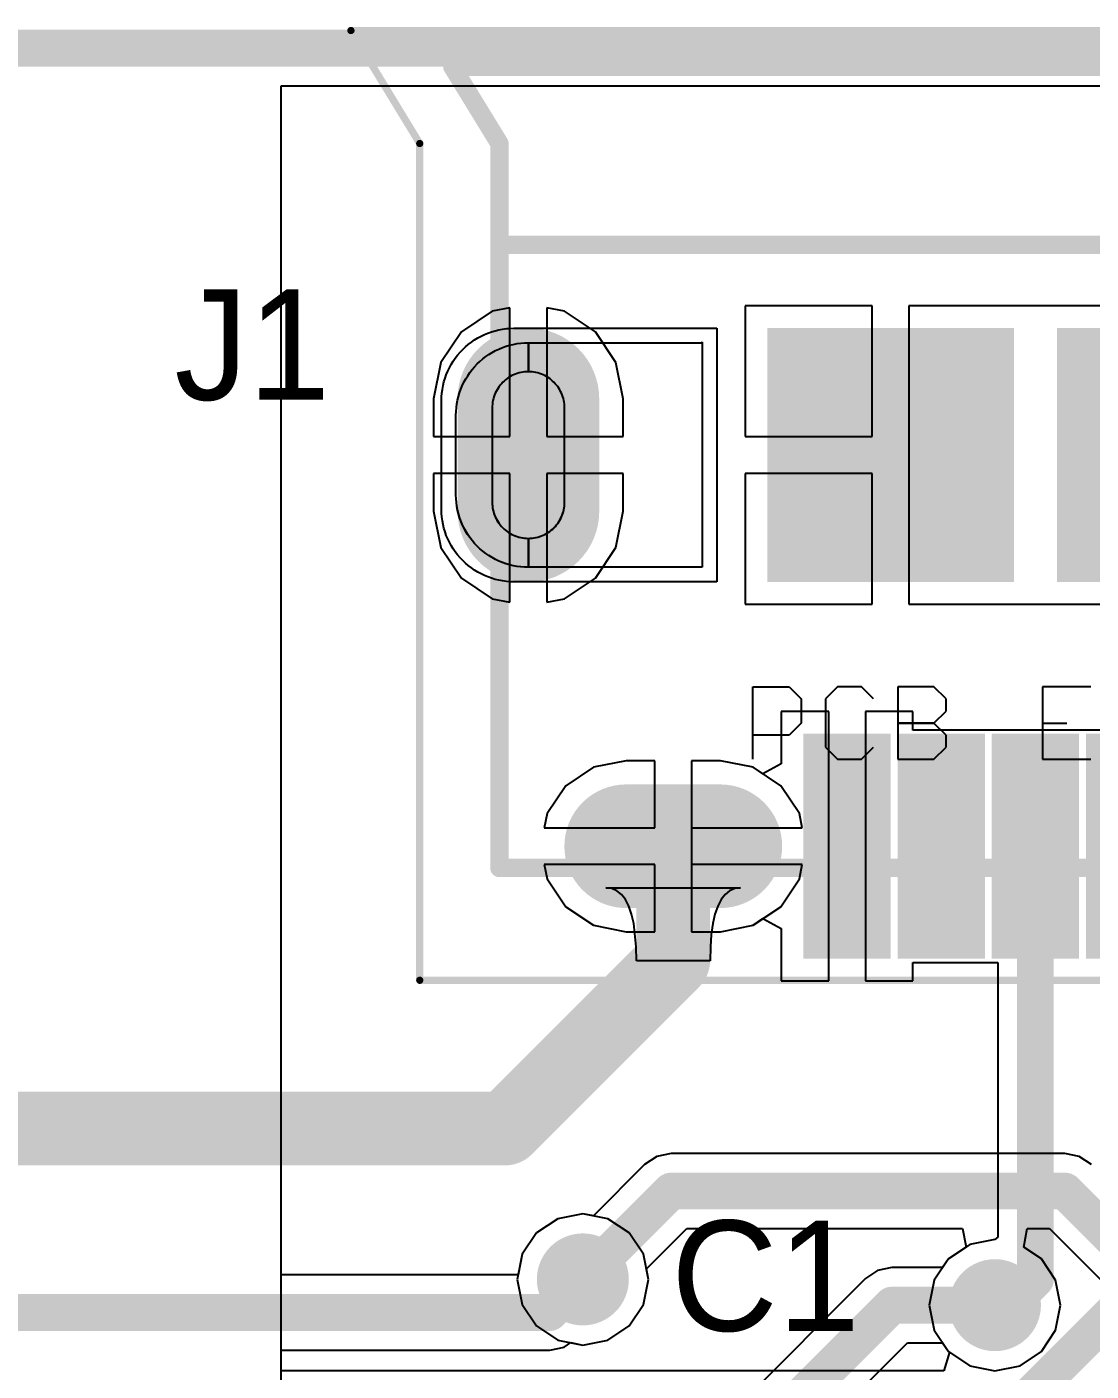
# Model space of a CAD drawing. Header units: millimetres. Extents: x 3.76 to 6.92, y 1.08 to 2.74.
# Drawn here: x 5.6149 to 5.9041, y 2.3751 to 2.7403 of the extents above; entities that cross this region are included whole.
import ezdxf

# ---------------------------------------------------------------- set-up
doc = ezdxf.new("R2010")
doc.units = ezdxf.units.MM
doc.header["$MEASUREMENT"] = 0
for name, color, linetype in [('BottomLayer', 5, 'Continuous'), ('BottomSolder', 6, 'Continuous'), ('KeepOutLayer', 6, 'Continuous'), ('Mechanical13', 56, 'Continuous'), ('Mechanical15', 56, 'Continuous'), ('MultiLayer', 9, 'Continuous'), ('PadHoleLayer', 156, 'Continuous'), ('TopLayer', 1, 'Continuous'), ('TopOverlay', 2, 'Continuous'), ('TopPaste', 8, 'Continuous'), ('TopSolder', 216, 'Continuous'), ('ViaHoleLayer', 16, 'Continuous')]:
    doc.layers.add(name, color=color, linetype=linetype)

# ---------------------------------------------------------------- blocks, each defined once
blk = doc.blocks.new('AMPHENOL_10118194_0001LF_2')
at = {"layer": 'BottomLayer'}
for points, const_width in [([(0.11122, 0.1063), (0.08563, 0.1063)], 0.02559), ([(0.1378, -0.01526), (0.1378, 0.01526)], 0.03051)]:
    blk.add_lwpolyline(points, dxfattribs=dict(at, const_width=const_width))
for points, const_width in [([(0.07923, 0.1063, 1), (0.09203, 0.1063, 1)], 0.0128), ([(0.10482, 0.1063, 1), (0.11762, 0.1063, 1)], 0.0128), ([(0.13017, 0.01526, 1), (0.14542, 0.01526, 1)], 0.01526), ([(0.13017, -0.01526, 1), (0.14542, -0.01526, 1)], 0.01526)]:
    blk.add_lwpolyline(points, format="xyb", close=True, dxfattribs=dict(at, const_width=const_width))
at = {"layer": 'BottomSolder'}
for points, const_width in [([(0.11122, 0.1063), (0.08563, 0.1063)], 0.03359), ([(0.1378, -0.01526), (0.1378, 0.01526)], 0.03851)]:
    blk.add_lwpolyline(points, dxfattribs=dict(at, const_width=const_width))
for points, const_width in [([(0.07723, 0.1063, 1), (0.09403, 0.1063, 1)], 0.0168), ([(0.10282, 0.1063, 1), (0.11962, 0.1063, 1)], 0.0168), ([(0.12817, 0.01526, 1), (0.14742, 0.01526, 1)], 0.01926), ([(0.12817, -0.01526, 1), (0.14742, -0.01526, 1)], 0.01926)]:
    blk.add_lwpolyline(points, format="xyb", close=True, dxfattribs=dict(at, const_width=const_width))
at = {"layer": 'Mechanical13'}
for p, q in [((-0.00194, 0.08268), (-0.01506, 0.08268)), ((-0.00194, 0.063), (-0.00194, 0.08268)), ((0.02758, 0.08268), (0.0243, 0.0794)), ((0.03741, 0.08268), (0.02758, 0.08268)), ((0.03741, 0.063), (0.03741, 0.08268)), ((0.04725, 0.08268), (0.04397, 0.0794)), ((0.05381, 0.08268), (0.04725, 0.08268)), ((0.05709, 0.0794), (0.05381, 0.08268)), ((0.07677, 0.08268), (0.07677, 0.063)), ((0.0243, 0.0794), (0.0243, 0.07612)), ((0.05709, 0.06628), (0.05709, 0.0794)), ((0.0243, 0.07612), (0.02758, 0.07284)), ((0.06365, 0.07284), (0.06693, 0.07612)), ((0.06693, 0.07612), (0.07677, 0.07612)), ((-0.00194, 0.07284), (-0.0085, 0.07284)), ((0.02758, 0.07284), (0.0243, 0.06956)), ((0.0243, 0.06956), (0.0243, 0.06628)), ((0.02758, 0.07284), (0.03741, 0.07284)), ((0.03741, 0.07284), (0.02758, 0.07284)), ((0.06365, 0.06628), (0.06365, 0.07284)), ((0.0243, 0.06628), (0.02758, 0.063)), ((0.04397, 0.06628), (0.04725, 0.063)), ((0.05381, 0.063), (0.05709, 0.06628)), ((0.06693, 0.063), (0.06365, 0.06628)), ((-0.01506, 0.063), (-0.00194, 0.063)), ((0.02758, 0.063), (0.03741, 0.063)), ((0.04725, 0.063), (0.05381, 0.063)), ((0.07677, 0.063), (0.06693, 0.063))]:
    blk.add_line(p, q, dxfattribs=at)
at = {"layer": 'Mechanical13', "const_width": 0.005}
for points in [[(0.14567, 0.1122), (-0.14567, 0.1122)], [(0.14567, 0.1122), (0.14567, -0.05709)], [(0.14567, -0.05709), (-0.14567, -0.05709)], [(0.14567, -0.05709), (0.14567, -0.08465)], [(0.15846, -0.10551), (0.14567, -0.08465)], [(0.15846, -0.10551), (-0.15846, -0.10551)]]:
    blk.add_lwpolyline(points, dxfattribs=at)
at = {"layer": 'Mechanical13', "const_width": 0.0025}
for points in [[(0.14442, 0.1122, 1), (0.14692, 0.1122, 1)], [(0.14442, 0.1122, 1), (0.14692, 0.1122, 1)], [(0.14442, -0.05709, 1), (0.14692, -0.05709, 1)], [(0.14442, -0.05709, 1), (0.14692, -0.05709, 1)], [(0.14442, -0.05709, 1), (0.14692, -0.05709, 1)], [(0.14442, -0.08465, 1), (0.14692, -0.08465, 1)], [(0.14442, -0.08465, 1), (0.14692, -0.08465, 1)], [(0.15721, -0.10551, 1), (0.15971, -0.10551, 1)], [(0.15721, -0.10551, 1), (0.15971, -0.10551, 1)]]:
    blk.add_lwpolyline(points, format="xyb", close=True, dxfattribs=at)
at = {"layer": 'Mechanical15', "const_width": 0.00197}
for points in [[(0.16732, 0.14272), (-0.16732, 0.14272)], [(0.16732, 0.14272), (0.16732, -0.08465)], [(0.18602, -0.11535), (0.16732, -0.08465)], [(0.18602, -0.11535), (-0.18602, -0.11535)]]:
    blk.add_lwpolyline(points, dxfattribs=at)
at = {"layer": 'Mechanical15', "const_width": 0.000984}
for points in [[(0.16683, 0.14272, 1), (0.16781, 0.14272, 1)], [(0.16683, 0.14272, 1), (0.16781, 0.14272, 1)], [(0.16683, -0.08465, 1), (0.16781, -0.08465, 1)], [(0.16683, -0.08465, 1), (0.16781, -0.08465, 1)], [(0.18553, -0.11535, 1), (0.18652, -0.11535, 1)], [(0.18553, -0.11535, 1), (0.18652, -0.11535, 1)]]:
    blk.add_lwpolyline(points, format="xyb", close=True, dxfattribs=at)
at = {"layer": 'MultiLayer'}
for points, const_width in [([(0.11122, 0.1063), (0.08563, 0.1063)], 0.02559), ([(0.1378, -0.01526), (0.1378, 0.01526)], 0.03051)]:
    blk.add_lwpolyline(points, dxfattribs=dict(at, const_width=const_width))
for points, const_width in [([(0.07923, 0.1063, 1), (0.09203, 0.1063, 1)], 0.0128), ([(0.10482, 0.1063, 1), (0.11762, 0.1063, 1)], 0.0128), ([(0.13017, 0.01526, 1), (0.14542, 0.01526, 1)], 0.01526), ([(0.13017, -0.01526, 1), (0.14542, -0.01526, 1)], 0.01526)]:
    blk.add_lwpolyline(points, format="xyb", close=True, dxfattribs=dict(at, const_width=const_width))
at = {"layer": 'PadHoleLayer'}
for points, const_width in [([(0.10162, 0.09818), (0.09523, 0.09818, -1), (0.09523, 0.11442), (0.10162, 0.11442, -1)], 0.00541), ([(0.13041, -0.01033), (0.13041, 0.01033, -1), (0.14518, 0.01033), (0.14518, -0.01033, -1)], 0.00492)]:
    blk.add_lwpolyline(points, format="xyb", close=True, dxfattribs=dict(at, const_width=const_width))
at = {"layer": 'TopLayer'}
for p, q in [((0.09055, -0.03071), (0.09055, 0.03051)), ((0.09055, 0.03051), (0.1377, 0.03051)), ((0.1377, 0.03051), (0.1377, 0.02264)), ((0.13789, 0.03051), (0.13887, 0.03049)), ((0.13789, 0.02264), (0.13789, 0.03051)), ((0.13887, 0.03049), (0.1399, 0.0304)), ((0.1399, 0.0304), (0.14092, 0.03027)), ((0.14092, 0.03027), (0.14193, 0.03008)), ((0.14193, 0.03008), (0.14293, 0.02984)), ((0.14293, 0.02984), (0.14391, 0.02955)), ((0.14391, 0.02955), (0.14488, 0.02921)), ((0.14488, 0.02921), (0.14583, 0.02881)), ((0.14583, 0.02881), (0.14676, 0.02837)), ((0.14676, 0.02837), (0.14766, 0.02788)), ((0.14766, 0.02788), (0.14854, 0.02734)), ((0.14854, 0.02734), (0.14939, 0.02676)), ((0.14939, 0.02676), (0.1502, 0.02614)), ((0.1502, 0.02614), (0.15098, 0.02547)), ((0.13424, 0.02199), (0.13376, 0.02179)), ((0.13472, 0.02216), (0.13424, 0.02199)), ((0.13521, 0.0223), (0.13472, 0.02216)), ((0.13571, 0.02242), (0.13521, 0.0223)), ((0.13621, 0.02252), (0.13571, 0.02242)), ((0.13672, 0.02258), (0.13621, 0.02252)), ((0.13723, 0.02262), (0.13672, 0.02258)), ((0.1377, 0.02264), (0.13723, 0.02262)), ((0.13836, 0.02262), (0.13789, 0.02264)), ((0.13887, 0.02258), (0.13836, 0.02262)), ((0.13938, 0.02252), (0.13887, 0.02258)), ((0.13988, 0.02242), (0.13938, 0.02252)), ((0.14038, 0.0223), (0.13988, 0.02242)), ((0.14087, 0.02216), (0.14038, 0.0223)), ((0.14135, 0.02199), (0.14087, 0.02216)), ((0.14183, 0.02179), (0.14135, 0.02199)), ((0.15098, 0.02547), (0.15173, 0.02476)), ((0.15173, 0.02476), (0.15244, 0.02402)), ((0.15244, 0.02402), (0.1531, 0.02323)), ((0.1531, 0.02323), (0.15373, 0.02242)), ((0.15373, 0.02242), (0.15431, 0.02157)), ((0.12982, 0.0186), (0.12953, 0.01818)), ((0.13014, 0.01901), (0.12982, 0.0186)), ((0.13047, 0.0194), (0.13014, 0.01901)), ((0.13082, 0.01977), (0.13047, 0.0194)), ((0.13119, 0.02012), (0.13082, 0.01977)), ((0.13158, 0.02046), (0.13119, 0.02012)), ((0.13199, 0.02077), (0.13158, 0.02046)), ((0.13241, 0.02106), (0.13199, 0.02077)), ((0.13285, 0.02133), (0.13241, 0.02106)), ((0.1333, 0.02157), (0.13285, 0.02133)), ((0.13376, 0.02179), (0.1333, 0.02157)), ((0.14229, 0.02157), (0.14183, 0.02179)), ((0.14274, 0.02133), (0.14229, 0.02157)), ((0.14318, 0.02106), (0.14274, 0.02133)), ((0.1436, 0.02077), (0.14318, 0.02106)), ((0.14401, 0.02046), (0.1436, 0.02077)), ((0.1444, 0.02012), (0.14401, 0.02046)), ((0.14477, 0.01977), (0.1444, 0.02012)), ((0.14512, 0.0194), (0.14477, 0.01977)), ((0.14546, 0.01901), (0.14512, 0.0194)), ((0.14577, 0.0186), (0.14546, 0.01901)), ((0.14606, 0.01818), (0.14577, 0.0186)), ((0.15431, 0.02157), (0.15485, 0.02069)), ((0.15485, 0.02069), (0.15534, 0.01979)), ((0.15534, 0.01979), (0.15578, 0.01886)), ((0.15578, 0.01886), (0.15618, 0.01791)), ((0.12817, 0.01488), (0.12807, 0.01438)), ((0.12829, 0.01538), (0.12817, 0.01488)), ((0.12843, 0.01587), (0.12829, 0.01538)), ((0.1286, 0.01635), (0.12843, 0.01587)), ((0.1288, 0.01683), (0.1286, 0.01635)), ((0.12902, 0.01729), (0.1288, 0.01683)), ((0.12926, 0.01774), (0.12902, 0.01729)), ((0.12953, 0.01818), (0.12926, 0.01774)), ((0.14633, 0.01774), (0.14606, 0.01818)), ((0.14657, 0.01729), (0.14633, 0.01774)), ((0.14679, 0.01683), (0.14657, 0.01729)), ((0.14699, 0.01635), (0.14679, 0.01683)), ((0.14716, 0.01587), (0.14699, 0.01635)), ((0.1473, 0.01538), (0.14716, 0.01587)), ((0.14742, 0.01488), (0.1473, 0.01538)), ((0.14752, 0.01438), (0.14742, 0.01488)), ((0.15618, 0.01791), (0.15652, 0.01694)), ((0.15652, 0.01694), (0.15681, 0.01596)), ((0.15681, 0.01596), (0.15705, 0.01496)), ((0.15705, 0.01496), (0.15724, 0.01395)), ((0.12797, 0.01336), (0.12795, 0.0128)), ((0.12795, 0.0128), (0.12795, 0.0124)), ((0.12795, 0.0124), (0.12795, -0.0124)), ((0.12801, 0.01387), (0.12797, 0.01336)), ((0.12807, 0.01438), (0.12801, 0.01387)), ((0.14758, 0.01387), (0.14752, 0.01438)), ((0.14762, 0.01336), (0.14758, 0.01387)), ((0.14764, 0.0128), (0.14762, 0.01336)), ((0.14764, -0.0128), (0.14764, 0.0128)), ((0.15724, 0.01395), (0.15737, 0.01293)), ((0.15737, 0.01293), (0.15745, 0.0119)), ((0.15745, 0.0119), (0.15748, 0.01083)), ((0.15748, 0.01083), (0.15748, -0.01083)), ((0.15748, -0.01083), (0.15745, -0.01186)), ((0.12795, -0.0124), (0.12795, -0.0128)), ((0.12795, -0.0128), (0.12797, -0.01331)), ((0.12797, -0.01331), (0.12801, -0.01382)), ((0.12801, -0.01382), (0.12807, -0.01434)), ((0.12807, -0.01434), (0.12817, -0.01484)), ((0.14742, -0.01484), (0.14752, -0.01434)), ((0.14752, -0.01434), (0.14758, -0.01382)), ((0.14758, -0.01382), (0.14762, -0.01331)), ((0.14762, -0.01331), (0.14764, -0.0128)), ((0.15724, -0.01391), (0.15705, -0.01492)), ((0.15737, -0.01288), (0.15724, -0.01391)), ((0.15745, -0.01186), (0.15737, -0.01288)), ((0.12817, -0.01484), (0.12829, -0.01534)), ((0.12829, -0.01534), (0.12843, -0.01584)), ((0.12843, -0.01584), (0.12861, -0.01632)), ((0.12861, -0.01632), (0.1288, -0.0168)), ((0.1288, -0.0168), (0.12903, -0.01726)), ((0.12903, -0.01726), (0.12927, -0.01772)), ((0.12927, -0.01772), (0.12954, -0.01816)), ((0.12954, -0.01816), (0.12983, -0.01858)), ((0.14576, -0.01858), (0.14605, -0.01816)), ((0.14605, -0.01816), (0.14632, -0.01772)), ((0.14632, -0.01772), (0.14657, -0.01726)), ((0.14657, -0.01726), (0.14679, -0.0168)), ((0.14679, -0.0168), (0.14698, -0.01632)), ((0.14698, -0.01632), (0.14716, -0.01584)), ((0.14716, -0.01584), (0.1473, -0.01534)), ((0.1473, -0.01534), (0.14742, -0.01484)), ((0.15617, -0.01788), (0.15578, -0.01883)), ((0.15652, -0.01691), (0.15617, -0.01788)), ((0.15681, -0.01592), (0.15652, -0.01691)), ((0.15705, -0.01492), (0.15681, -0.01592)), ((0.12983, -0.01858), (0.13015, -0.01899)), ((0.13015, -0.01899), (0.13048, -0.01938)), ((0.13048, -0.01938), (0.13084, -0.01976)), ((0.13084, -0.01976), (0.13121, -0.02011)), ((0.13121, -0.02011), (0.1316, -0.02044)), ((0.1316, -0.02044), (0.13201, -0.02076)), ((0.13201, -0.02076), (0.13243, -0.02105)), ((0.13243, -0.02105), (0.13287, -0.02132)), ((0.13287, -0.02132), (0.13333, -0.02157)), ((0.13333, -0.02157), (0.13379, -0.02179)), ((0.13379, -0.02179), (0.13427, -0.02198)), ((0.14132, -0.02198), (0.1418, -0.02179)), ((0.1418, -0.02179), (0.14226, -0.02157)), ((0.14226, -0.02157), (0.14272, -0.02132)), ((0.14272, -0.02132), (0.14316, -0.02105)), ((0.14316, -0.02105), (0.14358, -0.02076)), ((0.14358, -0.02076), (0.14399, -0.02044)), ((0.14399, -0.02044), (0.14438, -0.02011)), ((0.14438, -0.02011), (0.14475, -0.01976)), ((0.14475, -0.01976), (0.14511, -0.01938)), ((0.14511, -0.01938), (0.14544, -0.01899)), ((0.14544, -0.01899), (0.14576, -0.01858)), ((0.1543, -0.02155), (0.15372, -0.0224)), ((0.15484, -0.02067), (0.1543, -0.02155)), ((0.15533, -0.01976), (0.15484, -0.02067)), ((0.15578, -0.01883), (0.15533, -0.01976)), ((0.13427, -0.02198), (0.13475, -0.02216)), ((0.13475, -0.02216), (0.13525, -0.0223)), ((0.13525, -0.0223), (0.13575, -0.02242)), ((0.13575, -0.02242), (0.13626, -0.02252)), ((0.13626, -0.02252), (0.13677, -0.02258)), ((0.13677, -0.02258), (0.13728, -0.02262)), ((0.13728, -0.02262), (0.1378, -0.02264)), ((0.1378, -0.02264), (0.13831, -0.02262)), ((0.13831, -0.02262), (0.13882, -0.02258)), ((0.13882, -0.02258), (0.13933, -0.02252)), ((0.13933, -0.02252), (0.13984, -0.02242)), ((0.13984, -0.02242), (0.14034, -0.0223)), ((0.14034, -0.0223), (0.14084, -0.02216)), ((0.14084, -0.02216), (0.14132, -0.02198)), ((0.15097, -0.02546), (0.15018, -0.02612)), ((0.15171, -0.02475), (0.15097, -0.02546)), ((0.15242, -0.024), (0.15171, -0.02475)), ((0.15309, -0.02321), (0.15242, -0.024)), ((0.15372, -0.0224), (0.15309, -0.02321)), ((0.14485, -0.0292), (0.14388, -0.02955)), ((0.1458, -0.02881), (0.14485, -0.0292)), ((0.14673, -0.02837), (0.1458, -0.02881)), ((0.14764, -0.02787), (0.14673, -0.02837)), ((0.14852, -0.02734), (0.14764, -0.02787)), ((0.14937, -0.02675), (0.14852, -0.02734)), ((0.15018, -0.02612), (0.14937, -0.02675)), ((0.09075, -0.03071), (0.09055, -0.03071)), ((0.1378, -0.03051), (0.09075, -0.03051)), ((0.09075, -0.03051), (0.09075, -0.03071)), ((0.13883, -0.03048), (0.1378, -0.03051)), ((0.13985, -0.0304), (0.13883, -0.03048)), ((0.14087, -0.03027), (0.13985, -0.0304)), ((0.14189, -0.03008), (0.14087, -0.03027)), ((0.14289, -0.02984), (0.14189, -0.03008)), ((0.14388, -0.02955), (0.14289, -0.02984))]:
    blk.add_line(p, q, dxfattribs=at)
for points, const_width in [([(0.11122, 0.1063), (0.08563, 0.1063)], 0.02559), ([(0.1378, -0.01526), (0.1378, 0.01526)], 0.03051)]:
    blk.add_lwpolyline(points, dxfattribs=dict(at, const_width=const_width))
for points, const_width in [([(0.07923, 0.1063, 1), (0.09203, 0.1063, 1)], 0.0128), ([(0.10482, 0.1063, 1), (0.11762, 0.1063, 1)], 0.0128), ([(0.13017, 0.01526, 1), (0.14542, 0.01526, 1)], 0.01526), ([(0.13017, -0.01526, 1), (0.14542, -0.01526, 1)], 0.01526)]:
    blk.add_lwpolyline(points, format="xyb", close=True, dxfattribs=dict(at, const_width=const_width))
for points in [[(-0.00787, 0.07972), (0.00787, 0.07972), (-0.00787, 0.13287), (0.00787, 0.13287)], [(0.01772, 0.07972), (0.03346, 0.07972), (0.01772, 0.13287), (0.03346, 0.13287)], [(0.04331, 0.07972), (0.05906, 0.07972), (0.04331, 0.13287), (0.05906, 0.13287)], [(-0.0689, -0.03051), (-0.00984, -0.03051), (-0.0689, 0.03051), (-0.00984, 0.03051)], [(0.00984, -0.03051), (0.0689, -0.03051), (0.00984, 0.03051), (0.0689, 0.03051)]]:
    blk.add_solid(points, dxfattribs=at)
at = {"layer": 'TopOverlay', "const_width": 0.005}
for points in [[(0.14567, 0.1122), (0.13858, 0.1122)], [(0.14567, 0.1122), (0.14567, 0.04311)], [(0.14567, -0.04646), (0.14567, -0.05709)], [(0.14567, -0.05709), (-0.14567, -0.05709)]]:
    blk.add_lwpolyline(points, dxfattribs=at)
at = {"layer": 'TopOverlay', "const_width": 0.0025}
for points in [[(0.13733, 0.1122, 1), (0.13983, 0.1122, 1)], [(0.14442, 0.1122, 1), (0.14692, 0.1122, 1)], [(0.14442, 0.1122, 1), (0.14692, 0.1122, 1)], [(0.14442, 0.04311, 1), (0.14692, 0.04311, 1)], [(0.14442, -0.04646, 1), (0.14692, -0.04646, 1)], [(0.14442, -0.05709, 1), (0.14692, -0.05709, 1)], [(0.14442, -0.05709, 1), (0.14692, -0.05709, 1)]]:
    blk.add_lwpolyline(points, format="xyb", close=True, dxfattribs=at)
at = {"layer": 'TopPaste'}
for p, q in [((0.09055, -0.03051), (0.09055, 0.03051)), ((0.09055, 0.03051), (0.1378, 0.03051)), ((0.1378, 0.03051), (0.13883, 0.03048)), ((0.1378, 0.02264), (0.1378, 0.03051)), ((0.1378, 0.03051), (0.1378, 0.02264)), ((0.13883, 0.03048), (0.13985, 0.0304)), ((0.13985, 0.0304), (0.14087, 0.03027)), ((0.14087, 0.03027), (0.14189, 0.03008)), ((0.14189, 0.03008), (0.14289, 0.02984)), ((0.14289, 0.02984), (0.14388, 0.02955)), ((0.14388, 0.02955), (0.14485, 0.0292)), ((0.14485, 0.0292), (0.1458, 0.02881)), ((0.1458, 0.02881), (0.14673, 0.02837)), ((0.14673, 0.02837), (0.14764, 0.02787)), ((0.14764, 0.02787), (0.14852, 0.02734)), ((0.14852, 0.02734), (0.14937, 0.02675)), ((0.14937, 0.02675), (0.15018, 0.02612)), ((0.15018, 0.02612), (0.15097, 0.02546)), ((0.13427, 0.02198), (0.13379, 0.02179)), ((0.13475, 0.02216), (0.13427, 0.02198)), ((0.13525, 0.0223), (0.13475, 0.02216)), ((0.13575, 0.02242), (0.13525, 0.0223)), ((0.13626, 0.02252), (0.13575, 0.02242)), ((0.13677, 0.02258), (0.13626, 0.02252)), ((0.13728, 0.02262), (0.13677, 0.02258)), ((0.1378, 0.02264), (0.13728, 0.02262)), ((0.13831, 0.02262), (0.1378, 0.02264)), ((0.13882, 0.02258), (0.13831, 0.02262)), ((0.13933, 0.02252), (0.13882, 0.02258)), ((0.13984, 0.02242), (0.13933, 0.02252)), ((0.14034, 0.0223), (0.13984, 0.02242)), ((0.14084, 0.02216), (0.14034, 0.0223)), ((0.14132, 0.02198), (0.14084, 0.02216)), ((0.1418, 0.02179), (0.14132, 0.02198)), ((0.15097, 0.02546), (0.15171, 0.02475)), ((0.15171, 0.02475), (0.15242, 0.024)), ((0.15242, 0.024), (0.15309, 0.02321)), ((0.15309, 0.02321), (0.15372, 0.0224)), ((0.15372, 0.0224), (0.1543, 0.02155)), ((0.12983, 0.01858), (0.12954, 0.01816)), ((0.13015, 0.01899), (0.12983, 0.01858)), ((0.13048, 0.01938), (0.13015, 0.01899)), ((0.13084, 0.01976), (0.13048, 0.01938)), ((0.13121, 0.02011), (0.13084, 0.01976)), ((0.1316, 0.02044), (0.13121, 0.02011)), ((0.13201, 0.02076), (0.1316, 0.02044)), ((0.13243, 0.02105), (0.13201, 0.02076)), ((0.13287, 0.02132), (0.13243, 0.02105)), ((0.13333, 0.02157), (0.13287, 0.02132)), ((0.13379, 0.02179), (0.13333, 0.02157)), ((0.14226, 0.02157), (0.1418, 0.02179)), ((0.14272, 0.02132), (0.14226, 0.02157)), ((0.14316, 0.02105), (0.14272, 0.02132)), ((0.14358, 0.02076), (0.14316, 0.02105)), ((0.14399, 0.02044), (0.14358, 0.02076)), ((0.14438, 0.02011), (0.14399, 0.02044)), ((0.14475, 0.01976), (0.14438, 0.02011)), ((0.14511, 0.01938), (0.14475, 0.01976)), ((0.14544, 0.01899), (0.14511, 0.01938)), ((0.14576, 0.01858), (0.14544, 0.01899)), ((0.14605, 0.01816), (0.14576, 0.01858)), ((0.1543, 0.02155), (0.15484, 0.02067)), ((0.15484, 0.02067), (0.15533, 0.01976)), ((0.15533, 0.01976), (0.15578, 0.01883)), ((0.15578, 0.01883), (0.15617, 0.01788)), ((0.12817, 0.01484), (0.12807, 0.01434)), ((0.12829, 0.01534), (0.12817, 0.01484)), ((0.12843, 0.01584), (0.12829, 0.01534)), ((0.12861, 0.01632), (0.12843, 0.01584)), ((0.1288, 0.0168), (0.12861, 0.01632)), ((0.12903, 0.01726), (0.1288, 0.0168)), ((0.12927, 0.01772), (0.12903, 0.01726)), ((0.12954, 0.01816), (0.12927, 0.01772)), ((0.14632, 0.01772), (0.14605, 0.01816)), ((0.14657, 0.01726), (0.14632, 0.01772)), ((0.14679, 0.0168), (0.14657, 0.01726)), ((0.14698, 0.01632), (0.14679, 0.0168)), ((0.14716, 0.01584), (0.14698, 0.01632)), ((0.1473, 0.01534), (0.14716, 0.01584)), ((0.14742, 0.01484), (0.1473, 0.01534)), ((0.14752, 0.01434), (0.14742, 0.01484)), ((0.15617, 0.01788), (0.15652, 0.01691)), ((0.15652, 0.01691), (0.15681, 0.01592)), ((0.15681, 0.01592), (0.15705, 0.01492)), ((0.15705, 0.01492), (0.15724, 0.01391)), ((0.12797, 0.01331), (0.12795, 0.0128)), ((0.12795, 0.0128), (0.12795, -0.0128)), ((0.12801, 0.01382), (0.12797, 0.01331)), ((0.12807, 0.01434), (0.12801, 0.01382)), ((0.14758, 0.01382), (0.14752, 0.01434)), ((0.14762, 0.01331), (0.14758, 0.01382)), ((0.14764, 0.0128), (0.14762, 0.01331)), ((0.14764, -0.0128), (0.14764, 0.0128)), ((0.15724, 0.01391), (0.15737, 0.01288)), ((0.15737, 0.01288), (0.15745, 0.01186)), ((0.15745, 0.01186), (0.15748, 0.01083)), ((0.15748, 0.01083), (0.15748, -0.01083)), ((0.15748, -0.01083), (0.15745, -0.01186)), ((0.12795, -0.0128), (0.12797, -0.01331)), ((0.12797, -0.01331), (0.12801, -0.01382)), ((0.12801, -0.01382), (0.12807, -0.01434)), ((0.12807, -0.01434), (0.12817, -0.01484)), ((0.14742, -0.01484), (0.14752, -0.01434)), ((0.14752, -0.01434), (0.14758, -0.01382)), ((0.14758, -0.01382), (0.14762, -0.01331)), ((0.14762, -0.01331), (0.14764, -0.0128)), ((0.15724, -0.01391), (0.15705, -0.01492)), ((0.15737, -0.01288), (0.15724, -0.01391)), ((0.15745, -0.01186), (0.15737, -0.01288)), ((0.12817, -0.01484), (0.12829, -0.01534)), ((0.12829, -0.01534), (0.12843, -0.01584)), ((0.12843, -0.01584), (0.12861, -0.01632)), ((0.12861, -0.01632), (0.1288, -0.0168)), ((0.1288, -0.0168), (0.12903, -0.01726)), ((0.12903, -0.01726), (0.12927, -0.01772)), ((0.12927, -0.01772), (0.12954, -0.01816)), ((0.12954, -0.01816), (0.12983, -0.01858)), ((0.14576, -0.01858), (0.14605, -0.01816)), ((0.14605, -0.01816), (0.14632, -0.01772)), ((0.14632, -0.01772), (0.14657, -0.01726)), ((0.14657, -0.01726), (0.14679, -0.0168)), ((0.14679, -0.0168), (0.14698, -0.01632)), ((0.14698, -0.01632), (0.14716, -0.01584)), ((0.14716, -0.01584), (0.1473, -0.01534)), ((0.1473, -0.01534), (0.14742, -0.01484)), ((0.15617, -0.01788), (0.15578, -0.01883)), ((0.15652, -0.01691), (0.15617, -0.01788)), ((0.15681, -0.01592), (0.15652, -0.01691)), ((0.15705, -0.01492), (0.15681, -0.01592)), ((0.12983, -0.01858), (0.13015, -0.01899)), ((0.13015, -0.01899), (0.13048, -0.01938)), ((0.13048, -0.01938), (0.13084, -0.01976)), ((0.13084, -0.01976), (0.13121, -0.02011)), ((0.13121, -0.02011), (0.1316, -0.02044)), ((0.1316, -0.02044), (0.13201, -0.02076)), ((0.13201, -0.02076), (0.13243, -0.02105)), ((0.13243, -0.02105), (0.13287, -0.02132)), ((0.13287, -0.02132), (0.13333, -0.02157)), ((0.13333, -0.02157), (0.13379, -0.02179)), ((0.13379, -0.02179), (0.13427, -0.02198)), ((0.14132, -0.02198), (0.1418, -0.02179)), ((0.1418, -0.02179), (0.14226, -0.02157)), ((0.14226, -0.02157), (0.14272, -0.02132)), ((0.14272, -0.02132), (0.14316, -0.02105)), ((0.14316, -0.02105), (0.14358, -0.02076)), ((0.14358, -0.02076), (0.14399, -0.02044)), ((0.14399, -0.02044), (0.14438, -0.02011)), ((0.14438, -0.02011), (0.14475, -0.01976)), ((0.14475, -0.01976), (0.14511, -0.01938)), ((0.14511, -0.01938), (0.14544, -0.01899)), ((0.14544, -0.01899), (0.14576, -0.01858)), ((0.1543, -0.02155), (0.15372, -0.0224)), ((0.15484, -0.02067), (0.1543, -0.02155)), ((0.15533, -0.01976), (0.15484, -0.02067)), ((0.15578, -0.01883), (0.15533, -0.01976)), ((0.13427, -0.02198), (0.13475, -0.02216)), ((0.13475, -0.02216), (0.13525, -0.0223)), ((0.13525, -0.0223), (0.13575, -0.02242)), ((0.13575, -0.02242), (0.13626, -0.02252)), ((0.13626, -0.02252), (0.13677, -0.02258)), ((0.13677, -0.02258), (0.13728, -0.02262)), ((0.13728, -0.02262), (0.1378, -0.02264)), ((0.1378, -0.02264), (0.13831, -0.02262)), ((0.1378, -0.03051), (0.1378, -0.02264)), ((0.1378, -0.02264), (0.1378, -0.03051)), ((0.13831, -0.02262), (0.13882, -0.02258)), ((0.13882, -0.02258), (0.13933, -0.02252)), ((0.13933, -0.02252), (0.13984, -0.02242)), ((0.13984, -0.02242), (0.14034, -0.0223)), ((0.14034, -0.0223), (0.14084, -0.02216)), ((0.14084, -0.02216), (0.14132, -0.02198)), ((0.15097, -0.02546), (0.15018, -0.02612)), ((0.15171, -0.02475), (0.15097, -0.02546)), ((0.15242, -0.024), (0.15171, -0.02475)), ((0.15309, -0.02321), (0.15242, -0.024)), ((0.15372, -0.0224), (0.15309, -0.02321)), ((0.14485, -0.0292), (0.14388, -0.02955)), ((0.1458, -0.02881), (0.14485, -0.0292)), ((0.14673, -0.02837), (0.1458, -0.02881)), ((0.14764, -0.02787), (0.14673, -0.02837)), ((0.14852, -0.02734), (0.14764, -0.02787)), ((0.14937, -0.02675), (0.14852, -0.02734)), ((0.15018, -0.02612), (0.14937, -0.02675)), ((0.1378, -0.03051), (0.09055, -0.03051)), ((0.13883, -0.03048), (0.1378, -0.03051)), ((0.13985, -0.0304), (0.13883, -0.03048)), ((0.14087, -0.03027), (0.13985, -0.0304)), ((0.14189, -0.03008), (0.14087, -0.03027)), ((0.14289, -0.02984), (0.14189, -0.03008)), ((0.14388, -0.02955), (0.14289, -0.02984))]:
    blk.add_line(p, q, dxfattribs=at)
at = {"layer": 'TopPaste', "const_width": 0.0000039}
blk.add_lwpolyline([(0.1378, -0.02362), (0.1378, -0.03032)], dxfattribs=at)
at = {"layer": 'TopPaste', "const_width": 0.0000019}
for points in [[(0.13779, -0.02362, 1), (0.1378, -0.02362, 1)], [(0.13779, -0.03032, 1), (0.1378, -0.03032, 1)]]:
    blk.add_lwpolyline(points, format="xyb", close=True, dxfattribs=at)
at = {"layer": 'TopPaste'}
for points in [[(-0.00787, 0.07972), (0.00787, 0.07972), (-0.00787, 0.13287), (0.00787, 0.13287)], [(0.01772, 0.07972), (0.03346, 0.07972), (0.01772, 0.13287), (0.03346, 0.13287)], [(0.04331, 0.07972), (0.05906, 0.07972), (0.04331, 0.13287), (0.05906, 0.13287)], [(-0.0689, -0.03051), (-0.00984, -0.03051), (-0.0689, 0.03051), (-0.00984, 0.03051)], [(0.00984, -0.03051), (0.0689, -0.03051), (0.00984, 0.03051), (0.0689, 0.03051)]]:
    blk.add_solid(points, dxfattribs=at)
at = {"layer": 'TopSolder'}
for p, q in [((0.08661, -0.03445), (0.08661, 0.03445)), ((0.08661, 0.03445), (0.14173, 0.03445)), ((0.14173, 0.03445), (0.14276, 0.03442)), ((0.14276, 0.03442), (0.14379, 0.03434)), ((0.14379, 0.03434), (0.14481, 0.03421)), ((0.14481, 0.03421), (0.14583, 0.03402)), ((0.14583, 0.03402), (0.14683, 0.03378)), ((0.14683, 0.03378), (0.14782, 0.03349)), ((0.14782, 0.03349), (0.14879, 0.03314)), ((0.14879, 0.03314), (0.14974, 0.03275)), ((0.14974, 0.03275), (0.15067, 0.0323)), ((0.15067, 0.0323), (0.15157, 0.03181)), ((0.15157, 0.03181), (0.15245, 0.03127)), ((0.15245, 0.03127), (0.1533, 0.03069)), ((0.1533, 0.03069), (0.15412, 0.03006)), ((0.15412, 0.03006), (0.1549, 0.02939)), ((0.1549, 0.02939), (0.15565, 0.02868)), ((0.15565, 0.02868), (0.15636, 0.02794)), ((0.15636, 0.02794), (0.15703, 0.02715)), ((0.15703, 0.02715), (0.15766, 0.02633)), ((0.15766, 0.02633), (0.15824, 0.02549)), ((0.15824, 0.02549), (0.15878, 0.02461)), ((0.15878, 0.02461), (0.15927, 0.0237)), ((0.15927, 0.0237), (0.15972, 0.02277)), ((0.15972, 0.02277), (0.16011, 0.02182)), ((0.16011, 0.02182), (0.16045, 0.02085)), ((0.16045, 0.02085), (0.16075, 0.01986)), ((0.16075, 0.01986), (0.16099, 0.01886)), ((0.16099, 0.01886), (0.16118, 0.01784)), ((0.16118, 0.01784), (0.16131, 0.01682)), ((0.16131, 0.01682), (0.16139, 0.01579)), ((0.16139, 0.01579), (0.16142, 0.01476)), ((0.16142, 0.01476), (0.16142, -0.01476)), ((0.16118, -0.01784), (0.16099, -0.01886)), ((0.16131, -0.01682), (0.16118, -0.01784)), ((0.16139, -0.01579), (0.16131, -0.01682)), ((0.16142, -0.01476), (0.16139, -0.01579)), ((0.16011, -0.02182), (0.15972, -0.02277)), ((0.16045, -0.02085), (0.16011, -0.02182)), ((0.16075, -0.01986), (0.16045, -0.02085)), ((0.16099, -0.01886), (0.16075, -0.01986)), ((0.15824, -0.02549), (0.15766, -0.02633)), ((0.15878, -0.02461), (0.15824, -0.02549)), ((0.15927, -0.0237), (0.15878, -0.02461)), ((0.15972, -0.02277), (0.15927, -0.0237)), ((0.15565, -0.02868), (0.1549, -0.02939)), ((0.15636, -0.02794), (0.15565, -0.02868)), ((0.15703, -0.02715), (0.15636, -0.02794)), ((0.15766, -0.02633), (0.15703, -0.02715)), ((0.14974, -0.03275), (0.14879, -0.03314)), ((0.15067, -0.0323), (0.14974, -0.03275)), ((0.15157, -0.03181), (0.15067, -0.0323)), ((0.15245, -0.03127), (0.15157, -0.03181)), ((0.1533, -0.03069), (0.15245, -0.03127)), ((0.15412, -0.03006), (0.1533, -0.03069)), ((0.1549, -0.02939), (0.15412, -0.03006)), ((0.14173, -0.03445), (0.08661, -0.03445)), ((0.14276, -0.03442), (0.14173, -0.03445)), ((0.14379, -0.03434), (0.14276, -0.03442)), ((0.14481, -0.03421), (0.14379, -0.03434)), ((0.14583, -0.03402), (0.14481, -0.03421)), ((0.14683, -0.03378), (0.14583, -0.03402)), ((0.14782, -0.03349), (0.14683, -0.03378)), ((0.14879, -0.03314), (0.14782, -0.03349))]:
    blk.add_line(p, q, dxfattribs=at)
for points, const_width in [([(0.11122, 0.1063), (0.08563, 0.1063)], 0.03359), ([(0.1378, -0.01526), (0.1378, 0.01526)], 0.03851)]:
    blk.add_lwpolyline(points, dxfattribs=dict(at, const_width=const_width))
for points, const_width in [([(0.07723, 0.1063, 1), (0.09403, 0.1063, 1)], 0.0168), ([(0.10282, 0.1063, 1), (0.11962, 0.1063, 1)], 0.0168), ([(0.12817, 0.01526, 1), (0.14742, 0.01526, 1)], 0.01926), ([(0.12817, -0.01526, 1), (0.14742, -0.01526, 1)], 0.01926)]:
    blk.add_lwpolyline(points, format="xyb", close=True, dxfattribs=dict(at, const_width=const_width))
for points in [[(-0.03746, 0.07572), (-0.01372, 0.07572), (-0.03746, 0.13687), (-0.01372, 0.13687)], [(-0.01187, 0.07572), (0.01187, 0.07572), (-0.01187, 0.13687), (0.01187, 0.13687)], [(0.01372, 0.07572), (0.03746, 0.07572), (0.01372, 0.13687), (0.03746, 0.13687)], [(0.03931, 0.07572), (0.06306, 0.07572), (0.03931, 0.13687), (0.06306, 0.13687)], [(-0.0729, -0.03451), (-0.00584, -0.03451), (-0.0729, 0.03451), (-0.00584, 0.03451)], [(0.00584, -0.03451), (0.0729, -0.03451), (0.00584, 0.03451), (0.0729, 0.03451)]]:
    blk.add_solid(points, dxfattribs=at)

msp = doc.modelspace()

# ---------------------------------------------------------------- linework, layer by layer
at = {"layer": 'BottomLayer'}
for p, q in [((5.684, 2.33371), (5.684, 2.72435)), ((5.684, 2.72435), (6.90241, 2.72435)), ((5.74135, 2.66305), (5.733, 2.65746)), ((5.7462, 2.66401), (5.74135, 2.66305)), ((5.7462, 2.629), (5.7462, 2.66401)), ((5.76106, 2.66305), (5.7562, 2.66401)), ((5.7562, 2.66401), (5.7562, 2.629)), ((5.76941, 2.65746), (5.76106, 2.66305)), ((5.733, 2.65746), (5.72741, 2.64911)), ((5.775, 2.64911), (5.76941, 2.65746)), ((5.72741, 2.64911), (5.72545, 2.63926)), ((5.77696, 2.63926), (5.775, 2.64911)), ((5.72545, 2.63926), (5.72545, 2.629)), ((5.77696, 2.629), (5.77696, 2.63926)), ((5.72545, 2.629), (5.7462, 2.629)), ((5.7562, 2.629), (5.77696, 2.629)), ((5.7462, 2.619), (5.72545, 2.619)), ((5.72545, 2.619), (5.72545, 2.60874)), ((5.7462, 2.58399), (5.7462, 2.619)), ((5.77696, 2.619), (5.7562, 2.619)), ((5.7562, 2.619), (5.7562, 2.58399)), ((5.77696, 2.60874), (5.77696, 2.619)), ((5.72545, 2.60874), (5.72741, 2.59889)), ((5.775, 2.59889), (5.77696, 2.60874)), ((5.72741, 2.59889), (5.733, 2.59054)), ((5.76941, 2.59054), (5.775, 2.59889)), ((5.733, 2.59054), (5.74135, 2.58495)), ((5.76106, 2.58495), (5.76941, 2.59054)), ((5.74135, 2.58495), (5.7462, 2.58399)), ((5.7562, 2.58399), (5.76106, 2.58495)), ((5.76889, 2.53917), (5.76135, 2.53414)), ((5.77778, 2.54094), (5.76889, 2.53917)), ((5.78557, 2.54094), (5.77778, 2.54094)), ((5.78557, 2.5227), (5.78557, 2.54094)), ((5.80337, 2.54094), (5.79557, 2.54094)), ((5.79557, 2.54094), (5.79557, 2.5227)), ((5.81226, 2.53917), (5.80337, 2.54094)), ((5.8198, 2.53414), (5.81226, 2.53917)), ((5.76135, 2.53414), (5.75631, 2.5266)), ((5.82484, 2.5266), (5.8198, 2.53414)), ((5.75631, 2.5266), (5.75553, 2.5227)), ((5.82562, 2.5227), (5.82484, 2.5266)), ((5.75553, 2.5227), (5.78557, 2.5227)), ((5.79557, 2.5227), (5.82562, 2.5227)), ((5.78557, 2.5127), (5.75553, 2.5127)), ((5.75553, 2.5127), (5.75631, 2.50881)), ((5.78557, 2.49446), (5.78557, 2.5127)), ((5.82562, 2.5127), (5.79557, 2.5127)), ((5.79557, 2.5127), (5.79557, 2.49446)), ((5.82484, 2.50881), (5.82562, 2.5127)), ((5.75631, 2.50881), (5.76135, 2.50127)), ((5.8198, 2.50127), (5.82484, 2.50881)), ((5.76135, 2.50127), (5.76889, 2.49623)), ((5.81226, 2.49623), (5.8198, 2.50127)), ((5.76889, 2.49623), (5.77778, 2.49446)), ((5.80337, 2.49446), (5.81226, 2.49623)), ((5.77778, 2.49446), (5.78557, 2.49446)), ((5.79557, 2.49446), (5.80337, 2.49446)), ((5.7861, 2.43342), (5.78279, 2.43121)), ((5.79, 2.4342), (5.7861, 2.43342)), ((5.897, 2.4342), (5.79, 2.4342)), ((5.9009, 2.43342), (5.897, 2.4342)), ((5.90421, 2.43121), (5.9009, 2.43342)), ((5.78279, 2.43121), (5.76886, 2.41727)), ((5.75917, 2.41648), (5.75338, 2.41262)), ((5.766, 2.41784), (5.75917, 2.41648)), ((5.76886, 2.41727), (5.766, 2.41784)), ((5.75338, 2.41262), (5.74952, 2.40683)), ((5.78327, 2.40286), (5.79422, 2.4138)), ((5.79422, 2.4138), (5.86921, 2.4138)), ((5.86921, 2.4138), (5.87015, 2.4088)), ((5.88585, 2.4088), (5.88679, 2.4138)), ((5.88679, 2.4138), (5.89278, 2.4138)), ((5.89278, 2.4138), (5.9128, 2.39378)), ((5.87015, 2.4088), (5.86538, 2.40562)), ((5.89062, 2.40562), (5.88585, 2.4088)), ((5.74952, 2.40683), (5.74816, 2.4)), ((5.86538, 2.40562), (5.86377, 2.4032)), ((5.89448, 2.39983), (5.89062, 2.40562)), ((5.84279, 2.40021), (5.68978, 2.2472)), ((5.74816, 2.4), (5.74952, 2.39317)), ((5.78248, 2.39317), (5.78384, 2.4)), ((5.78384, 2.4), (5.78327, 2.40286)), ((5.8461, 2.40242), (5.84279, 2.40021)), ((5.85, 2.4032), (5.8461, 2.40242)), ((5.86377, 2.4032), (5.85, 2.4032)), ((5.89584, 2.393), (5.89448, 2.39983)), ((5.74952, 2.39317), (5.75338, 2.38738)), ((5.77862, 2.38738), (5.78248, 2.39317)), ((5.89448, 2.38617), (5.89584, 2.393)), ((5.75338, 2.38738), (5.75917, 2.38352)), ((5.77283, 2.38352), (5.77862, 2.38738)), ((5.89062, 2.38038), (5.89448, 2.38617)), ((5.70121, 2.22979), (5.85422, 2.3828)), ((5.75917, 2.38352), (5.766, 2.38216)), ((5.766, 2.38216), (5.77283, 2.38352)), ((5.85422, 2.3828), (5.86377, 2.3828)), ((5.86377, 2.3828), (5.86538, 2.38038)), ((5.86538, 2.38038), (5.87117, 2.37652)), ((5.88483, 2.37652), (5.89062, 2.38038)), ((5.87117, 2.37652), (5.878, 2.37516)), ((5.878, 2.37516), (5.88483, 2.37652))]:
    msp.add_line(p, q, dxfattribs=at)
at = {"layer": 'BottomLayer', "const_width": 0.01}
for points in [[(5.766, 2.4), (5.79, 2.424)], [(5.79, 2.424), (5.897, 2.424)], [(5.897, 2.424), (5.923, 2.398)], [(5.694, 2.237), (5.85, 2.393)], [(5.85, 2.393), (5.878, 2.393)]]:
    msp.add_lwpolyline(points, dxfattribs=at)
at = {"layer": 'BottomLayer'}
for points, const_width in [([(5.7875, 2.424, 1), (5.7925, 2.424, 1)], 0.005), ([(5.7875, 2.424, 1), (5.7925, 2.424, 1)], 0.005), ([(5.8945, 2.424, 1), (5.8995, 2.424, 1)], 0.005), ([(5.8945, 2.424, 1), (5.8995, 2.424, 1)], 0.005), ([(5.75975, 2.4, 1), (5.77225, 2.4, 1)], 0.0125), ([(5.7635, 2.4, 1), (5.7685, 2.4, 1)], 0.005), ([(5.87175, 2.393, 1), (5.88425, 2.393, 1)], 0.0125), ([(5.8475, 2.393, 1), (5.8525, 2.393, 1)], 0.005), ([(5.8475, 2.393, 1), (5.8525, 2.393, 1)], 0.005), ([(5.8755, 2.393, 1), (5.8805, 2.393, 1)], 0.005)]:
    msp.add_lwpolyline(points, format="xyb", close=True, dxfattribs=dict(at, const_width=const_width))
at = {"layer": 'KeepOutLayer', "const_width": 0.01}
msp.add_lwpolyline([(3.763, 2.73454), (6.91261, 2.73454)], dxfattribs=at)
at = {"layer": 'MultiLayer', "const_width": 0.0125}
for points in [[(5.75975, 2.4, 1), (5.77225, 2.4, 1)], [(5.87175, 2.393, 1), (5.88425, 2.393, 1)]]:
    msp.add_lwpolyline(points, format="xyb", close=True, dxfattribs=at)
at = {"layer": 'TopLayer'}
for p, q in [((5.684, 2.4012), (5.684, 2.72435)), ((5.684, 2.72435), (6.90241, 2.72435)), ((5.74135, 2.66305), (5.733, 2.65746)), ((5.7462, 2.66401), (5.74135, 2.66305)), ((5.7462, 2.629), (5.7462, 2.66401)), ((5.76106, 2.66305), (5.7562, 2.66401)), ((5.7562, 2.66401), (5.7562, 2.629)), ((5.76941, 2.65746), (5.76106, 2.66305)), ((5.84463, 2.66451), (5.8101, 2.66451)), ((5.8101, 2.66451), (5.8101, 2.629)), ((5.84463, 2.629), (5.84463, 2.66451)), ((5.92337, 2.66451), (5.85463, 2.66451)), ((5.85463, 2.66451), (5.85463, 2.624)), ((5.733, 2.65746), (5.72741, 2.64911)), ((5.775, 2.64911), (5.76941, 2.65746)), ((5.72741, 2.64911), (5.72545, 2.63926)), ((5.77696, 2.63926), (5.775, 2.64911)), ((5.72545, 2.63926), (5.72545, 2.629)), ((5.77696, 2.629), (5.77696, 2.63926)), ((5.72545, 2.629), (5.7462, 2.629)), ((5.7562, 2.629), (5.77696, 2.629)), ((5.8101, 2.629), (5.84463, 2.629)), ((5.85463, 2.624), (5.85463, 2.58349)), ((5.7462, 2.619), (5.72545, 2.619)), ((5.72545, 2.619), (5.72545, 2.60874)), ((5.7462, 2.58399), (5.7462, 2.619)), ((5.77696, 2.619), (5.7562, 2.619)), ((5.7562, 2.619), (5.7562, 2.58399)), ((5.77696, 2.60874), (5.77696, 2.619)), ((5.84463, 2.619), (5.8101, 2.619)), ((5.8101, 2.619), (5.8101, 2.58349)), ((5.84463, 2.58349), (5.84463, 2.619)), ((5.72545, 2.60874), (5.72741, 2.59889)), ((5.775, 2.59889), (5.77696, 2.60874)), ((5.72741, 2.59889), (5.733, 2.59054)), ((5.76941, 2.59054), (5.775, 2.59889)), ((5.733, 2.59054), (5.74135, 2.58495)), ((5.76106, 2.58495), (5.76941, 2.59054)), ((5.74135, 2.58495), (5.7462, 2.58399)), ((5.7562, 2.58399), (5.76106, 2.58495)), ((5.8101, 2.58349), (5.84463, 2.58349)), ((5.85463, 2.58349), (5.92337, 2.58349)), ((5.83282, 2.55428), (5.81994, 2.55428)), ((5.81994, 2.55428), (5.81994, 2.54006)), ((5.83282, 2.5177), (5.83282, 2.55428)), ((5.85569, 2.55428), (5.84282, 2.55428)), ((5.84282, 2.55428), (5.84282, 2.5177)), ((5.85569, 2.54928), (5.85569, 2.55428)), ((5.95306, 2.54928), (5.85569, 2.54928)), ((5.76889, 2.53917), (5.76135, 2.53414)), ((5.77778, 2.54094), (5.76889, 2.53917)), ((5.78557, 2.54094), (5.77778, 2.54094)), ((5.78557, 2.5227), (5.78557, 2.54094)), ((5.80337, 2.54094), (5.79557, 2.54094)), ((5.79557, 2.54094), (5.79557, 2.5177)), ((5.81226, 2.53917), (5.80337, 2.54094)), ((5.81494, 2.53738), (5.81226, 2.53917)), ((5.81994, 2.54006), (5.81494, 2.53738)), ((5.76135, 2.53414), (5.75631, 2.5266)), ((5.75631, 2.5266), (5.75553, 2.5227)), ((5.75553, 2.5227), (5.78557, 2.5227)), ((5.79557, 2.5177), (5.79557, 2.49446)), ((5.83282, 2.48113), (5.83282, 2.5177)), ((5.84282, 2.5177), (5.84282, 2.48113)), ((5.78557, 2.5127), (5.75553, 2.5127)), ((5.75553, 2.5127), (5.75631, 2.50881)), ((5.78557, 2.49446), (5.78557, 2.5127)), ((5.75631, 2.50881), (5.76135, 2.50127)), ((5.77386, 2.50619), (5.77228, 2.50639)), ((5.77228, 2.50639), (5.80887, 2.50639)), ((5.77527, 2.5056), (5.77386, 2.50619)), ((5.80729, 2.50619), (5.80588, 2.5056)), ((5.80887, 2.50639), (5.80729, 2.50619)), ((5.77651, 2.50461), (5.77527, 2.5056)), ((5.77759, 2.50322), (5.77651, 2.50461)), ((5.7785, 2.50144), (5.77759, 2.50322)), ((5.80356, 2.50322), (5.80265, 2.50144)), ((5.80464, 2.50461), (5.80356, 2.50322)), ((5.80588, 2.5056), (5.80464, 2.50461)), ((5.76135, 2.50127), (5.76889, 2.49623)), ((5.77925, 2.49926), (5.7785, 2.50144)), ((5.77983, 2.49668), (5.77925, 2.49926)), ((5.8019, 2.49926), (5.80132, 2.49668)), ((5.80265, 2.50144), (5.8019, 2.49926)), ((5.76889, 2.49623), (5.77778, 2.49446)), ((5.78049, 2.49034), (5.77983, 2.49668)), ((5.80132, 2.49668), (5.80091, 2.49371)), ((5.80337, 2.49446), (5.81226, 2.49623)), ((5.81226, 2.49623), (5.81494, 2.49802)), ((5.81494, 2.49802), (5.81994, 2.49535)), ((5.81994, 2.49535), (5.81994, 2.48113)), ((5.77778, 2.49446), (5.78557, 2.49446)), ((5.79557, 2.49446), (5.80337, 2.49446)), ((5.80091, 2.49371), (5.80066, 2.49034)), ((5.78057, 2.48657), (5.78049, 2.49034)), ((5.80066, 2.49034), (5.80057, 2.48657)), ((5.80057, 2.48657), (5.78057, 2.48657)), ((5.85569, 2.48113), (5.85569, 2.48613)), ((5.85569, 2.48613), (5.8788, 2.48613)), ((5.8788, 2.48613), (5.8788, 2.4115)), ((5.81994, 2.48113), (5.83282, 2.48113)), ((5.84282, 2.48113), (5.85569, 2.48113)), ((5.75917, 2.41648), (5.75338, 2.41262)), ((5.766, 2.41784), (5.75917, 2.41648)), ((5.77283, 2.41648), (5.766, 2.41784)), ((5.77862, 2.41262), (5.77283, 2.41648)), ((5.75338, 2.41262), (5.74952, 2.40683)), ((5.78248, 2.40683), (5.77862, 2.41262)), ((5.878, 2.41084), (5.87117, 2.40948)), ((5.8788, 2.4115), (5.878, 2.41084)), ((5.87117, 2.40948), (5.86538, 2.40562)), ((5.74952, 2.40683), (5.7484, 2.4012)), ((5.78384, 2.4), (5.78248, 2.40683)), ((5.86538, 2.40562), (5.86152, 2.39983)), ((5.7484, 2.4012), (5.684, 2.4012)), ((5.78248, 2.39317), (5.78384, 2.4)), ((5.86152, 2.39983), (5.86016, 2.393)), ((5.77862, 2.38738), (5.78248, 2.39317)), ((5.86016, 2.393), (5.86152, 2.38617)), ((5.77283, 2.38352), (5.77862, 2.38738)), ((5.86152, 2.38617), (5.86538, 2.38038)), ((5.757, 2.3808), (5.7609, 2.38158)), ((5.7609, 2.38158), (5.76274, 2.38281)), ((5.76274, 2.38281), (5.766, 2.38216)), ((5.766, 2.38216), (5.77283, 2.38352)), ((5.684, 2.3752), (5.684, 2.3808)), ((5.684, 2.3808), (5.757, 2.3808)), ((5.86566, 2.3802), (5.86415, 2.3752)), ((5.86538, 2.38038), (5.86566, 2.3802)), ((5.86415, 2.3752), (5.684, 2.3752))]:
    msp.add_line(p, q, dxfattribs=at)
for points, const_width in [([(5.79057, 2.48657), (5.79057, 2.5177)], 0.02), ([(5.889, 2.4), (5.889, 2.5177)], 0.01), ([(5.745, 2.441), (5.79057, 2.48657)], 0.02), ([(5.537, 2.441), (5.745, 2.441)], 0.02), ([(5.757, 2.391), (5.766, 2.4)], 0.01), ([(5.882, 2.393), (5.889, 2.4)], 0.01), ([(5.884, 2.365), (5.91459, 2.39559)], 0.01), ([(5.878, 2.393), (5.882, 2.393)], 0.01), ([(5.537, 2.391), (5.757, 2.391)], 0.01)]:
    msp.add_lwpolyline(points, dxfattribs=dict(at, const_width=const_width))
for points, const_width in [([(5.78557, 2.5177, 1), (5.79557, 2.5177, 1)], 0.01), ([(5.8865, 2.5177, 1), (5.8915, 2.5177, 1)], 0.005), ([(5.78557, 2.48657, 1), (5.79557, 2.48657, 1)], 0.01), ([(5.78557, 2.48657, 1), (5.79557, 2.48657, 1)], 0.01), ([(5.74, 2.441, 1), (5.75, 2.441, 1)], 0.01), ([(5.74, 2.441, 1), (5.75, 2.441, 1)], 0.01), ([(5.75975, 2.4, 1), (5.77225, 2.4, 1)], 0.0125), ([(5.7635, 2.4, 1), (5.7685, 2.4, 1)], 0.005), ([(5.87175, 2.393, 1), (5.88425, 2.393, 1)], 0.0125), ([(5.8865, 2.4, 1), (5.8915, 2.4, 1)], 0.005), ([(5.8865, 2.4, 1), (5.8915, 2.4, 1)], 0.005), ([(5.8755, 2.393, 1), (5.8805, 2.393, 1)], 0.005), ([(5.8795, 2.393, 1), (5.8845, 2.393, 1)], 0.005), ([(5.8795, 2.393, 1), (5.8845, 2.393, 1)], 0.005), ([(5.7545, 2.391, 1), (5.7595, 2.391, 1)], 0.005), ([(5.7545, 2.391, 1), (5.7595, 2.391, 1)], 0.005)]:
    msp.add_lwpolyline(points, format="xyb", close=True, dxfattribs=dict(at, const_width=const_width))
at = {"layer": 'ViaHoleLayer', "const_width": 0.0075}
for points in [[(5.76225, 2.4, 1), (5.76975, 2.4, 1)], [(5.87425, 2.393, 1), (5.88175, 2.393, 1)]]:
    msp.add_lwpolyline(points, format="xyb", close=True, dxfattribs=at)

# ---------------------------------------------------------------- block references
at = {"rotation": 180}
msp.add_blockref('AMPHENOL_10118194_0001LF_2', (5.889, 2.624), dxfattribs=at)

# ---------------------------------------------------------------- texts
at = {"layer": 'TopOverlay'}
for s, p in [('J1', (5.655, 2.639)), ('C1', (5.79, 2.386))]:
    msp.add_text(s, height=0.03, dxfattribs=at).set_placement(p)

doc.saveas('drawing.dxf')
